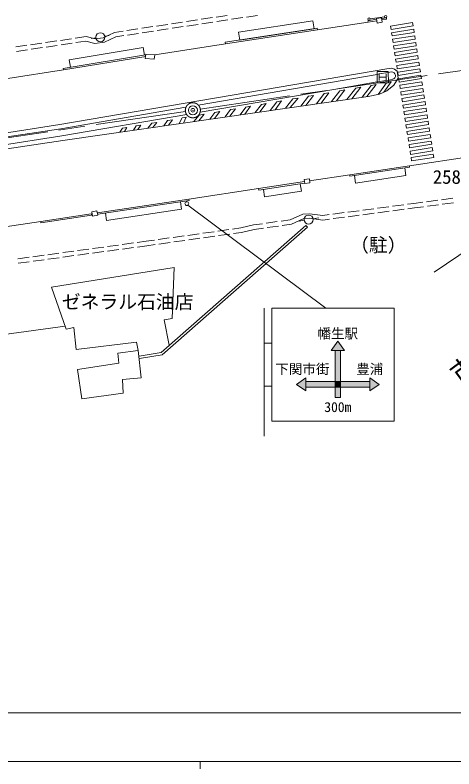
# Model space of a CAD drawing. Units: millimetres, scale not verified. Extents: x 40000 to 680000, y 20000 to 380000.
# Drawn here: x 143394 to 201734, y 204000 to 304155 of the extents above; entities that cross this region are included whole.
import ezdxf
from ezdxf.enums import TextEntityAlignment as Align

# ---------------------------------------------------------------- set-up
doc = ezdxf.new("R2010")
doc.units = ezdxf.units.MM
doc.header["$LTSCALE"] = 1000
doc.header["$PDMODE"] = 32
doc.header["$PDSIZE"] = 500
doc.linetypes.add('CHAIN', pattern=[18.5, 12, -1.5, 3.5, -1.5])
for name, color, linetype, lineweight in [('M-BGD', 7, 'Continuous', 13), ('M-BMK', 2, 'CHAIN', 13), ('M-BMK-SRVR', 3, 'Continuous', 13), ('M-STR-HTXT', 7, 'Continuous', 13), ('M-STR-STRC', 7, 'Continuous', 13), ('M-STR-STRD', 7, 'Continuous', 13), ('M-TTL-BAND', 7, 'Continuous', 13)]:
    doc.layers.add(name, color=color, linetype=linetype, lineweight=lineweight)
doc.layers.add('M-BGD-HTXT', color=7, linetype='Continuous')
doc.styles.add('ＭＳ ゴシック', font='')
doc.styles.get('ＭＳ ゴシック').set_extended_font_data('MS Gothic')

msp = doc.modelspace()

# ---------------------------------------------------------------- hatches: boundary and pattern name
at = {"layer": 'M-STR-STRC'}
for points in [[(186301, 260846), (187176, 259596), (186676, 259596), (185926, 259596), (185426, 259596)], [(185926, 259596), (186676, 259596), (186676, 255471), (185926, 255471)], [(182051, 255971), (182051, 255471), (182051, 254721), (182051, 254221), (180801, 255096)], [(182051, 255471), (185926, 255471), (185926, 254721), (182051, 254721)], [(185926, 255471), (186676, 255471), (186676, 254721), (185926, 254721)], [(186676, 255471), (190551, 255471), (190551, 254721), (186676, 254721)], [(190551, 255471), (190551, 255971), (191801, 255096), (190551, 254221), (190551, 254721)], [(185926, 254721), (186676, 254721), (186676, 253346), (185926, 253346)]]:
    msp.add_hatch(color=256, dxfattribs=at).paths.add_polyline_path(points)

# ---------------------------------------------------------------- linework, layer by layer
at = {"layer": 'M-BGD'}
for p, q in [((166163, 303294), (167646, 303518)), ((168141, 303593), (169624, 303817)), ((170118, 303892), (171601, 304116)), ((170195, 303297), (171678, 303521)), ((172173, 303596), (173656, 303820)), ((174150, 303895), (175633, 304119)), ((191454, 303594), (190280, 303397)), ((190608, 303649), (192500, 303926)), ((192118, 303791), (191451, 303694)), ((191451, 303694), (191538, 303101)), ((192204, 303198), (192118, 303791)), ((192759, 303806), (192171, 303718)), ((192171, 303718), (192201, 303520)), ((192789, 303608), (192201, 303520)), ((192789, 303608), (192759, 303806)), ((160231, 302398), (161714, 302622)), ((162208, 302697), (163691, 302921)), ((164186, 302995), (165669, 303220)), ((164262, 302400), (165746, 302624)), ((166240, 302699), (167723, 302923)), ((168217, 302998), (169701, 303222)), ((173103, 301903), (182988, 303407)), ((182988, 303407), (183150, 302340)), ((183582, 302204), (190313, 303200)), ((190313, 303200), (190280, 303397)), ((191487, 303397), (190313, 303200)), ((191538, 303101), (192204, 303198)), ((193302, 302686), (196248, 303148)), ((193302, 302686), (193370, 302249)), ((196317, 302711), (193370, 302249)), ((196248, 303148), (196317, 302711)), ((155094, 301137), (156596, 301848)), ((156596, 301848), (157759, 302024)), ((158253, 302099), (159736, 302323)), ((158330, 301504), (159813, 301728)), ((160307, 301803), (161790, 302027)), ((162285, 302101), (163768, 302326)), ((183552, 302401), (171319, 300541)), ((183582, 302204), (171349, 300343)), ((173265, 300837), (173103, 301903)), ((183150, 302340), (173265, 300837)), ((183582, 302204), (183552, 302401)), ((193439, 301813), (196385, 302274)), ((193439, 301813), (193507, 301376)), ((196454, 301838), (193507, 301376)), ((196385, 302274), (196454, 301838)), ((147444, 300502), (148928, 300722)), ((149423, 300795), (150906, 301015)), ((151401, 301088), (152833, 301300)), ((151483, 300494), (152800, 300689)), ((152800, 300689), (153999, 300378)), ((152833, 301300), (154034, 300989)), ((153493, 301044), (154164, 301137)), ((153999, 300378), (155268, 300556)), ((154034, 300989), (155094, 301137)), ((155268, 300556), (156773, 301268)), ((155327, 301342), (155889, 301463)), ((156773, 301268), (157835, 301429)), ((171349, 300343), (171319, 300541)), ((193575, 300939), (196522, 301401)), ((193575, 300939), (193644, 300502)), ((193644, 300502), (196591, 300964)), ((196659, 300527), (193712, 300065)), ((196522, 301401), (196591, 300964)), ((196659, 300527), (196727, 300090)), ((143487, 299916), (144971, 300136)), ((143569, 299322), (145053, 299541)), ((145466, 300209), (146950, 300429)), ((145548, 299615), (147032, 299834)), ((147526, 299908), (149010, 300127)), ((149505, 300201), (150988, 300420)), ((150583, 298198), (160422, 299851)), ((160422, 299851), (160592, 298838)), ((161957, 298853), (171349, 300343)), ((193712, 300065), (193781, 299629)), ((193781, 299629), (196727, 300090)), ((196796, 299653), (193849, 299192)), ((196796, 299653), (196864, 299217)), ((160747, 298864), (149782, 297063)), ((160779, 298667), (149815, 296865)), ((160704, 298406), (160756, 298967)), ((160756, 298967), (161957, 298855)), ((161957, 298855), (161905, 298294)), ((193849, 299192), (193918, 298755)), ((193918, 298755), (196864, 299217)), ((196933, 298780), (193986, 298318)), ((196933, 298780), (197001, 298343)), ((150583, 298198), (150747, 297221)), ((161905, 298294), (160704, 298406)), ((193986, 298318), (194055, 297881)), ((197001, 298343), (194055, 297881)), ((194123, 297444), (197070, 297906)), ((197138, 297469), (194192, 297008)), ((197070, 297906), (197138, 297469)), ((142443, 295746), (149815, 296865)), ((149815, 296865), (149782, 297063)), ((191513, 296662), (193013, 296666)), ((191518, 295162), (191513, 296662)), ((193013, 296666), (193018, 295166)), ((194123, 297444), (194192, 297008)), ((194260, 296571), (197207, 297032)), ((194260, 296571), (194328, 296134)), ((197275, 296596), (194328, 296134)), ((197275, 296596), (197207, 297032)), ((191814, 296362), (191817, 295462)), ((191816, 295912), (192716, 295915)), ((192714, 296365), (192717, 295465)), ((194397, 295697), (197344, 296159)), ((194397, 295697), (194465, 295260)), ((197412, 295722), (194465, 295260)), ((197412, 295722), (197344, 296159)), ((193018, 295166), (191518, 295162)), ((194534, 294823), (197480, 295285)), ((194534, 294823), (194602, 294387)), ((197549, 294848), (194602, 294387)), ((197549, 294848), (197480, 295285)), ((194671, 293950), (197617, 294412)), ((194671, 293950), (194739, 293513)), ((197686, 293975), (194739, 293513)), ((194808, 293076), (197754, 293538)), ((197617, 294412), (197686, 293975)), ((197754, 293538), (197823, 293101)), ((194808, 293076), (194876, 292639)), ((197823, 293101), (194876, 292639)), ((194945, 292202), (197891, 292664)), ((197891, 292664), (197960, 292227)), ((194945, 292202), (195013, 291766)), ((197960, 292227), (195013, 291766)), ((195081, 291329), (198028, 291791)), ((198028, 291791), (198097, 291354)), ((195081, 291329), (195150, 290892)), ((198097, 291354), (195150, 290892)), ((195218, 290455), (198165, 290917)), ((195218, 290455), (195287, 290018)), ((198233, 290480), (195287, 290018)), ((198165, 290917), (198233, 290480)), ((195355, 289581), (198302, 290043)), ((195355, 289581), (195424, 289145)), ((198370, 289606), (195424, 289145)), ((198302, 290043), (198370, 289606)), ((195492, 288708), (198439, 289170)), ((195492, 288708), (195561, 288271)), ((198507, 288733), (195561, 288271)), ((198439, 289170), (198507, 288733)), ((195629, 287834), (198576, 288296)), ((195629, 287834), (195698, 287397)), ((198644, 287859), (195698, 287397)), ((198576, 288296), (198644, 287859)), ((195766, 286960), (198713, 287422)), ((195766, 286960), (195834, 286524)), ((198781, 286985), (195834, 286524)), ((195903, 286087), (198850, 286549)), ((198713, 287422), (198781, 286985)), ((198850, 286549), (198918, 286112)), ((195810, 284138), (205399, 285561)), ((195903, 286087), (195971, 285650)), ((198918, 286112), (195971, 285650)), ((196040, 285213), (198986, 285675)), ((199055, 285238), (198986, 285675)), ((196040, 285213), (196108, 284776)), ((199055, 285238), (196108, 284776)), ((187886, 282952), (195810, 284138)), ((187915, 282754), (195840, 283940)), ((195340, 282839), (195189, 283843)), ((195840, 283940), (195810, 284138)), ((182555, 282139), (187886, 282952)), ((187915, 282754), (187886, 282952)), ((188663, 281831), (188510, 282843)), ((195340, 282839), (188663, 281831)), ((175772, 281093), (181848, 282031)), ((175802, 280896), (181879, 281833)), ((181450, 280759), (181300, 281744)), ((181830, 282317), (182522, 282404)), ((181900, 281758), (181830, 282317)), ((182592, 281845), (181900, 281758)), ((182522, 282404), (182592, 281845)), ((175772, 281093), (166515, 279710)), ((175802, 280896), (175772, 281093)), ((176560, 280014), (176412, 280990)), ((181450, 280759), (176560, 280014)), ((154348, 277884), (166515, 279710)), ((154378, 277687), (166545, 279513)), ((166545, 279513), (166515, 279710)), ((198098, 279355), (199585, 279552)), ((213520, 279802), (199122, 270008)), ((200080, 279618), (201567, 279815)), ((165512, 278356), (165365, 279336)), ((184710, 265211), (166373, 278907)), ((191098, 278431), (189611, 278235)), ((193081, 278692), (191594, 278496)), ((195064, 278954), (193577, 278758)), ((196410, 279131), (195560, 279019)), ((196489, 278537), (195594, 278418)), ((196410, 279131), (197602, 279289)), ((196489, 278537), (197706, 278698)), ((198202, 278764), (199689, 278961)), ((200185, 279026), (201672, 279223)), ((146798, 276741), (153528, 277764)), ((146828, 276543), (153558, 277567)), ((153558, 277567), (153528, 277764)), ((153590, 278031), (154268, 278164)), ((153709, 277423), (153590, 278031)), ((154387, 277557), (153709, 277423)), ((154268, 278164), (154387, 277557)), ((155570, 276861), (155422, 277843)), ((165512, 278356), (155570, 276861)), ((181632, 277722), (179944, 276943)), ((182547, 277756), (181632, 277722)), ((184299, 277534), (182547, 277756)), ((185150, 277646), (184299, 277534)), ((187133, 277908), (185645, 277711)), ((189115, 278169), (187628, 277973)), ((189149, 277568), (187662, 277372)), ((191132, 277830), (189645, 277634)), ((193115, 278092), (191628, 277895)), ((195098, 278353), (193611, 278157)), ((146798, 276741), (137706, 275341)), ((146828, 276543), (146798, 276741)), ((176273, 276433), (175078, 276267)), ((178254, 276708), (176768, 276502)), ((179944, 276943), (178749, 276777)), ((181786, 277127), (180131, 276363)), ((181822, 276888), (181153, 276767)), ((182503, 277154), (181786, 277127)), ((184288, 276927), (182503, 277154)), ((183007, 277096), (183775, 277228)), ((185184, 277045), (184288, 276927)), ((187167, 277307), (185679, 277111)), ((162816, 259309), (182056, 276187)), ((162950, 259027), (182254, 275961)), ((171822, 275652), (170337, 275443)), ((173394, 275873), (172317, 275722)), ((175078, 276267), (173394, 275873)), ((175194, 275678), (173510, 275283)), ((176424, 275848), (175194, 275678)), ((178405, 276124), (176919, 275917)), ((180131, 276363), (178900, 276192)), ((182056, 276187), (182254, 275961)), ((163900, 274540), (162414, 274331)), ((165880, 274818), (164395, 274609)), ((167861, 275096), (166376, 274887)), ((167961, 274504), (166475, 274295)), ((169842, 275374), (168356, 275165)), ((169941, 274782), (168456, 274574)), ((171922, 275060), (170436, 274852)), ((173510, 275283), (172417, 275130)), ((157157, 273607), (155671, 273403)), ((159138, 273878), (157652, 273674)), ((160843, 274111), (159634, 273945)), ((160927, 273516), (159650, 273342)), ((161919, 274262), (160843, 274111)), ((162019, 273670), (160927, 273516)), ((164000, 273948), (162514, 273739)), ((165980, 274226), (164495, 274017)), ((149231, 272523), (147744, 272320)), ((151212, 272794), (149726, 272591)), ((153194, 273065), (151708, 272862)), ((153210, 272461), (151724, 272258)), ((155175, 273336), (153689, 273133)), ((155191, 272732), (153705, 272529)), ((157173, 273003), (155687, 272800)), ((159154, 273274), (157668, 273071)), ((145267, 271981), (143781, 271778)), ((147249, 272252), (145763, 272049)), ((147265, 271649), (145779, 271445)), ((149247, 271920), (147760, 271716)), ((151228, 272191), (149742, 271987)), ((145283, 271378), (143797, 271175)), ((164553, 270630), (148230, 267991)), ((164275, 263823), (164553, 270630)), ((148230, 267991), (150175, 262434)), ((163233, 263685), (164275, 263823)), ((163858, 260281), (163233, 263685)), ((141951, 261737), (150039, 262823)), ((150175, 262434), (151217, 262643)), ((151217, 262643), (151495, 259725)), ((151495, 259725), (159552, 260698)), ((159552, 260698), (159760, 259587)), ((159760, 259587), (157034, 259222)), ((160136, 255979), (159760, 259587)), ((157034, 259222), (157177, 257913)), ((159899, 258823), (162816, 259309)), ((159949, 258527), (162950, 259027)), ((157177, 257913), (151714, 257060)), ((151714, 257060), (152255, 253162)), ((157660, 255723), (160136, 255979)), ((157774, 253930), (157660, 255723)), ((152255, 253162), (157774, 253930))]:
    msp.add_line(p, q, dxfattribs=at)
for centre, radius in [((190460, 303627), 150), ((192648, 303947), 150), ((154745, 301217), 600), ((166224, 279108), 250), ((182406, 276993), 600)]:
    msp.add_circle(centre, radius, dxfattribs=at)
at = {"layer": 'M-BMK'}
for p, q in [((168017, 291656), (264963, 305993)), ((166039, 291364), (69093, 277027))]:
    msp.add_line(p, q, dxfattribs=at)
msp.add_circle((167028, 291510), 1000, dxfattribs=at)
at = {"layer": 'M-BMK-SRVR'}
msp.add_circle((167028, 291510), 600, dxfattribs=at)
msp.add_point((167028, 291510), dxfattribs=at)
at = {"layer": 'M-STR-HTXT'}
msp.add_line((70022, 211464), (556824, 211464), dxfattribs=at)
at = {"layer": 'M-STR-STRC'}
for p, q in [((192805, 297000), (149367, 289617)), ((193452, 297087), (192805, 297000)), ((193849, 296970), (193452, 297087)), ((194183, 296681), (193849, 296970)), ((194343, 295765), (194183, 296681)), ((193732, 294824), (194343, 295765)), ((189362, 294572), (188162, 293043)), ((188675, 294425), (189362, 294572)), ((190739, 294809), (189528, 293239)), ((191394, 294922), (190168, 293332)), ((190739, 294809), (191394, 294922)), ((192773, 295159), (191665, 293624)), ((192423, 293905), (193406, 295269)), ((192773, 295159), (193406, 295269)), ((192820, 294074), (193732, 294824)), ((183063, 293488), (182042, 292161)), ((182409, 293375), (183063, 293488)), ((184475, 293731), (183480, 292368)), ((185112, 293840), (184102, 292458)), ((184475, 293731), (185112, 293840)), ((186562, 294090), (185470, 292655)), ((187213, 294202), (186105, 292746)), ((186562, 294090), (187213, 294202)), ((188675, 294425), (187518, 292950)), ((190323, 293354), (191851, 293661)), ((191851, 293661), (192820, 294074)), ((149744, 287509), (190323, 293354)), ((178184, 292648), (177325, 291482)), ((178824, 292758), (177950, 291572)), ((178824, 292758), (178184, 292648)), ((180340, 293012), (179325, 291770)), ((181023, 293136), (179983, 291864)), ((181023, 293136), (180340, 293012)), ((182409, 293375), (181404, 292069)), ((172044, 291591), (171307, 290615)), ((172692, 291702), (171940, 290706)), ((172692, 291702), (172044, 291591)), ((174072, 291940), (173316, 290904)), ((174709, 292049), (173939, 290994)), ((174709, 292049), (174072, 291940)), ((176139, 292296), (175318, 291192)), ((176782, 292406), (175947, 291283)), ((176782, 292406), (176139, 292296)), ((165597, 290481), (165221, 289738)), ((166149, 290576), (165597, 290481)), ((166149, 290576), (165765, 289816)), ((167850, 290869), (167172, 290019)), ((168518, 290983), (167823, 290113)), ((167850, 290869), (168518, 290983)), ((169953, 291231), (169270, 290321)), ((170599, 291342), (169901, 290412)), ((169953, 291231), (170599, 291342)), ((149367, 289617), (69053, 277285)), ((160100, 289534), (159514, 289443)), ((160100, 289534), (159736, 288948)), ((161582, 289789), (161057, 289138)), ((162254, 289905), (161582, 289789)), ((162254, 289905), (161711, 289232)), ((163678, 290150), (163167, 289442)), ((164312, 290259), (163678, 290150)), ((164312, 290259), (163787, 289531)), ((157669, 289116), (157339, 288603)), ((157669, 289116), (158271, 289219)), ((158271, 289219), (157929, 288688)), ((159514, 289443), (159154, 288864)), ((68345, 275162), (149744, 287509)), ((176513, 265211), (176513, 248211)), ((177513, 265211), (177513, 250211)), ((177513, 265211), (193801, 265211)), ((193801, 265211), (193801, 250211)), ((176513, 260586), (177513, 260586)), ((185426, 259596), (186301, 260846)), ((186301, 260846), (187176, 259596)), ((187176, 259596), (185426, 259596)), ((185926, 259596), (185926, 253346)), ((186676, 259596), (186676, 253346)), ((180801, 255096), (182051, 255971)), ((182051, 255971), (182051, 254221)), ((182051, 255471), (190551, 255471)), ((190551, 254221), (190551, 255971)), ((190551, 255971), (191801, 255096)), ((176513, 254836), (177513, 254836)), ((182051, 254221), (180801, 255096)), ((182051, 254721), (190551, 254721)), ((191801, 255096), (190551, 254221)), ((185926, 253346), (186676, 253346)), ((177513, 250211), (193801, 250211))]:
    msp.add_line(p, q, dxfattribs=at)
at = {"layer": 'M-STR-STRD'}
for p, q in [((191814, 296333), (193014, 296539)), ((193014, 296539), (193436, 296611)), ((167752, 292199), (191514, 296281)), ((191514, 296281), (191814, 296333)), ((192717, 295470), (191517, 295265)), ((193017, 295521), (192717, 295470)), ((193579, 295617), (193017, 295521)), ((191517, 295265), (185779, 294283)), ((185779, 294283), (167991, 291240)), ((149496, 289063), (166115, 291918)), ((166209, 290936), (149630, 288100)), ((68139, 276621), (149496, 289063)), ((68280, 275626), (149630, 288100))]:
    msp.add_line(p, q, dxfattribs=at)
msp.add_arc((193461, 296108), 504, 283.53809, 92.8042, dxfattribs=at)
at = {"layer": 'M-TTL-BAND'}
for p, q in [((40000, 205000), (579000, 205000)), ((168000, 205000), (168000, 204000))]:
    msp.add_line(p, q, dxfattribs=at)

# ---------------------------------------------------------------- texts
at = {"layer": 'M-BGD', "style": 'ＭＳ ゴシック'}
for s, p in [('（駐）', (187928, 272132)), ('ゼネラル石油店', (149611, 264598))]:
    msp.add_text(s, height=1833, dxfattribs=at).set_placement(p, align=Align.BOTTOM_LEFT)
at = {"layer": 'M-BGD-HTXT', "style": 'ＭＳ ゴシック'}
msp.add_text('市道 幡生線', height=2566, rotation=36.341, dxfattribs=at).set_placement((209411, 261750), align=Align.MIDDLE_CENTER)
at = {"layer": 'M-BMK-SRVR', "style": 'ＭＳ ゴシック'}
msp.add_text('258-3-0-10C41', height=1833, dxfattribs=at).set_placement((207025, 282651), align=Align.MIDDLE_CENTER)
at = {"layer": 'M-STR-STRC', "style": 'ＭＳ ゴシック'}
for s, p in [('幡生駅', (186301, 261846)), ('300m', (186301, 252077))]:
    msp.add_text(s, height=1320, dxfattribs=at).set_placement(p, align=Align.MIDDLE_CENTER)
for s, p in [('下関市街', (177987, 256071)), ('豊浦', (188751, 256071))]:
    msp.add_text(s, height=1320, dxfattribs=at).set_placement(p, align=Align.BOTTOM_LEFT)

doc.saveas('drawing.dxf')
